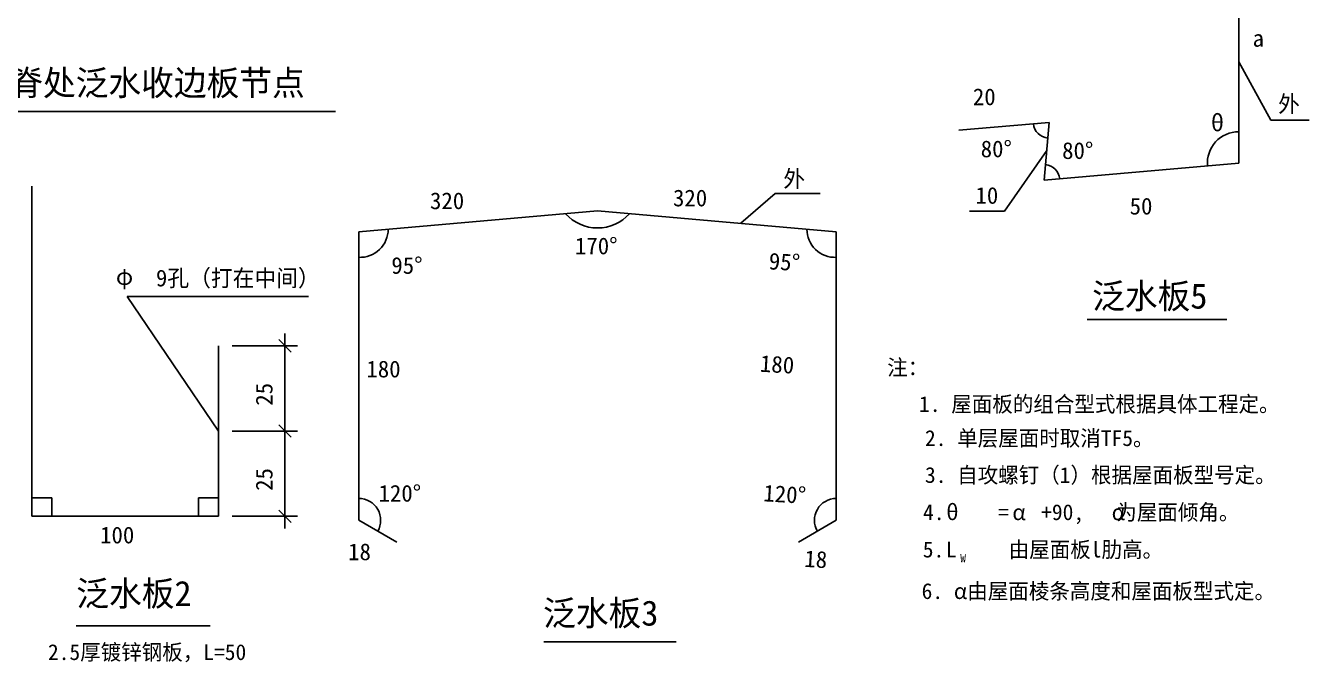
# Model space of a CAD drawing. Header units: metres. Extents: x 1599 to 22091, y 143 to 14427.
# Drawn here: x 8732 to 21989, y 163 to 6737 of the extents above; entities that cross this region are included whole.
import ezdxf

# ---------------------------------------------------------------- set-up
doc = ezdxf.new("R2010")
doc.units = ezdxf.units.M
doc.layers.add('LAYER1', color=51, linetype='Continuous')

# ---------------------------------------------------------------- blocks, each defined once
blk = doc.blocks.new('JZF')
for p, q in [((-1.27, 0), (1.27, 0)), ((0, 1.29), (0, -1.29))]:
    blk.add_line(p, q)
at = {"color": 3}
blk.add_lwpolyline([(-0.64, -0.64), (0.65, 0.65)], dxfattribs=at)

msp = doc.modelspace()

# ---------------------------------------------------------------- linework, layer by layer
for p, q in [((21260.04, 6364.37), (21592.5, 5760.85)), ((21592.5, 5760.85), (21988.61, 5760.85)), ((19276.88, 5447.34), (18839, 4821.23)), ((16471.9, 5004.95), (16116.84, 4696.89)), ((16938.22, 5004.95), (16471.9, 5004.95)), ((18478.86, 4821.23), (18839, 4821.23)), ((9779.4, 3938.91), (11651.48, 3938.91)), ((9779.4, 3938.91), (10722.94, 2550.59)), ((19693.49, 3702.28), (21136.23, 3702.28)), ((10864.12, 3430.5), (11410.82, 3430.5)), ((11409.57, 3330.5), (11409.57, 2650.59)), ((10864.12, 2550.59), (11410.82, 2550.59)), ((10864.75, 2550.59), (11410.82, 2550.59)), ((11409.57, 2450.59), (11409.57, 1770.67)), ((10864.12, 1670.67), (11410.82, 1670.67)), ((9253.69, 539.41), (10635.44, 539.41)), ((14082.18, 375.87), (15448.68, 375.87))]:
    msp.add_line(p, q)
for centre, radius, start, end in [((19302.12, 5738.52), 162.92, 185, 265), ((21259.16, 5317.88), 323.55, 90, 185), ((19249.94, 5142.09), 160.93, 5, 85), ((14637.53, 5092.42), 444.62, 222.01, 317.99), ((12185.2, 4634.6), 290.35, 267.3, 0), ((17089.85, 4634.6), 290.35, 180, 272.7), ((12171.5, 1628.95), 226.32, 330, 90), ((17103.55, 1628.95), 226.32, 90, 210)]:
    msp.add_arc(centre, radius, start, end)
at = {"layer": 'LAYER1'}
for p, q in [((21259.16, 5317.88), (21259.16, 7462.34)), ((7458.63, 5850.3), (11931.84, 5850.3)), ((18368.08, 5656.8), (19302.12, 5738.52)), ((19302.12, 5738.52), (19249.94, 5142.09)), ((19249.94, 5142.09), (21259.16, 5317.88)), ((8795.91, 5080.34), (8795.91, 1670.67)), ((12171.5, 4608), (14637.53, 4823.75)), ((17103.55, 4608), (14637.53, 4823.75)), ((12171.5, 4608), (12171.5, 1628.95)), ((17103.55, 4608), (17103.55, 1628.95)), ((10722.94, 1670.67), (10722.94, 3430.5)), ((8795.91, 1860.38), (9001.45, 1860.38)), ((9001.45, 1860.38), (9001.45, 1670.67)), ((10517.4, 1860.38), (10517.4, 1670.67)), ((10722.94, 1860.38), (10517.4, 1860.38)), ((8795.91, 1670.67), (10722.94, 1670.67)), ((12171.5, 1628.95), (12563.5, 1402.63)), ((17103.55, 1628.95), (16711.55, 1402.63))]:
    msp.add_line(p, q, dxfattribs=at)

# ---------------------------------------------------------------- block references
at = {"xscale": 100, "yscale": 100, "zscale": 100}
for p, rotation in [((11409.57, 3430.5), 90), ((11409.57, 2550.59), 90), ((11409.57, 1670.67), 270)]:
    msp.add_blockref('JZF', p, dxfattribs=dict(at, rotation=rotation))

# ---------------------------------------------------------------- texts
for s, height, p in [('a', 173, (21403.1, 6519.85)), ('20', 173, (18513.91, 5915.51)), ('外', 173, (21666.27, 5841.87)), ('θ', 173, (20970.93, 5646.72)), ('80°', 173, (18594.82, 5378)), ('80°', 173, (19435.61, 5360.56)), ('外', 173, (16556.78, 5070.41)), ('320', 173, (15417.08, 4871.13)), ('10', 173, (18540.74, 4897.18)), ('320', 173, (12907.41, 4842.16)), ('50', 173, (20132.9, 4786.64)), ('170°', 173, (14404.62, 4376.04)), ('   9孔（打在中间）', 173, (9723.98, 4044.39)), ('95°', 173, (12508.28, 4174.34)), ('φ', 173, (9663.24, 4060.1)), ('注：', 163, (17629.42, 3126.75)), ('180', 173, (12250.56, 3104.75)), ('1. 屋面板的组合型式根据具体工程定。', 163, (17958.16, 2748.05)), ('2. 单层屋面时取消TF5。', 163, (18019.16, 2396.49)), ('3. 自攻螺钉（1）根据屋面板型号定。', 163, (18019.16, 2015.59)), ('120°', 173, (12375.87, 1821.68)), ('4.     =   +90,   为屋面倾角。', 163, (17999.36, 1631.34)), ('θ     α        α', 163, (18237.79, 1631.21)), ('100 ', 173, (9500.28, 1390.72)), ('18', 173, (12061.82, 1217.29)), ('5.      由屋面板l肋高。', 163, (17996.48, 1245.54)), ('L', 163, (18235, 1245.48)), ('W', 85, (18383.99, 1194.53)), ('6. α由屋面棱条高度和屋面板型式定。', 163, (17984.55, 816.8)), ('2.5厚镀锌钢板，L=50', 163, (8961.84, 186.38))]:
    msp.add_text(s, height=height).set_placement(p)
for s, rotation, p in [('95°', 356.58, (16401.8, 4221.03)), ('180', 356.58, (16310.93, 3163.86)), ('25', 90, (11280.96, 2812.8)), ('25', 90, (11280.96, 1932.88)), ('120°', 356.58, (16346.04, 1825.62)), ('18', 356.58, (16769.45, 1148.64))]:
    msp.add_text(s, height=173, rotation=rotation).set_placement(p)
at = {"layer": 'LAYER1'}
for s, p in [('通风屋脊处泛水收边板节点', (7558.28, 6016.19)), ('泛水板5', (19745.53, 3815.16)), ('泛水板2', (9254.03, 743.93)), ('泛水板3', (14075.46, 541.33))]:
    msp.add_text(s, height=260, dxfattribs=at).set_placement(p)

doc.saveas('drawing.dxf')
